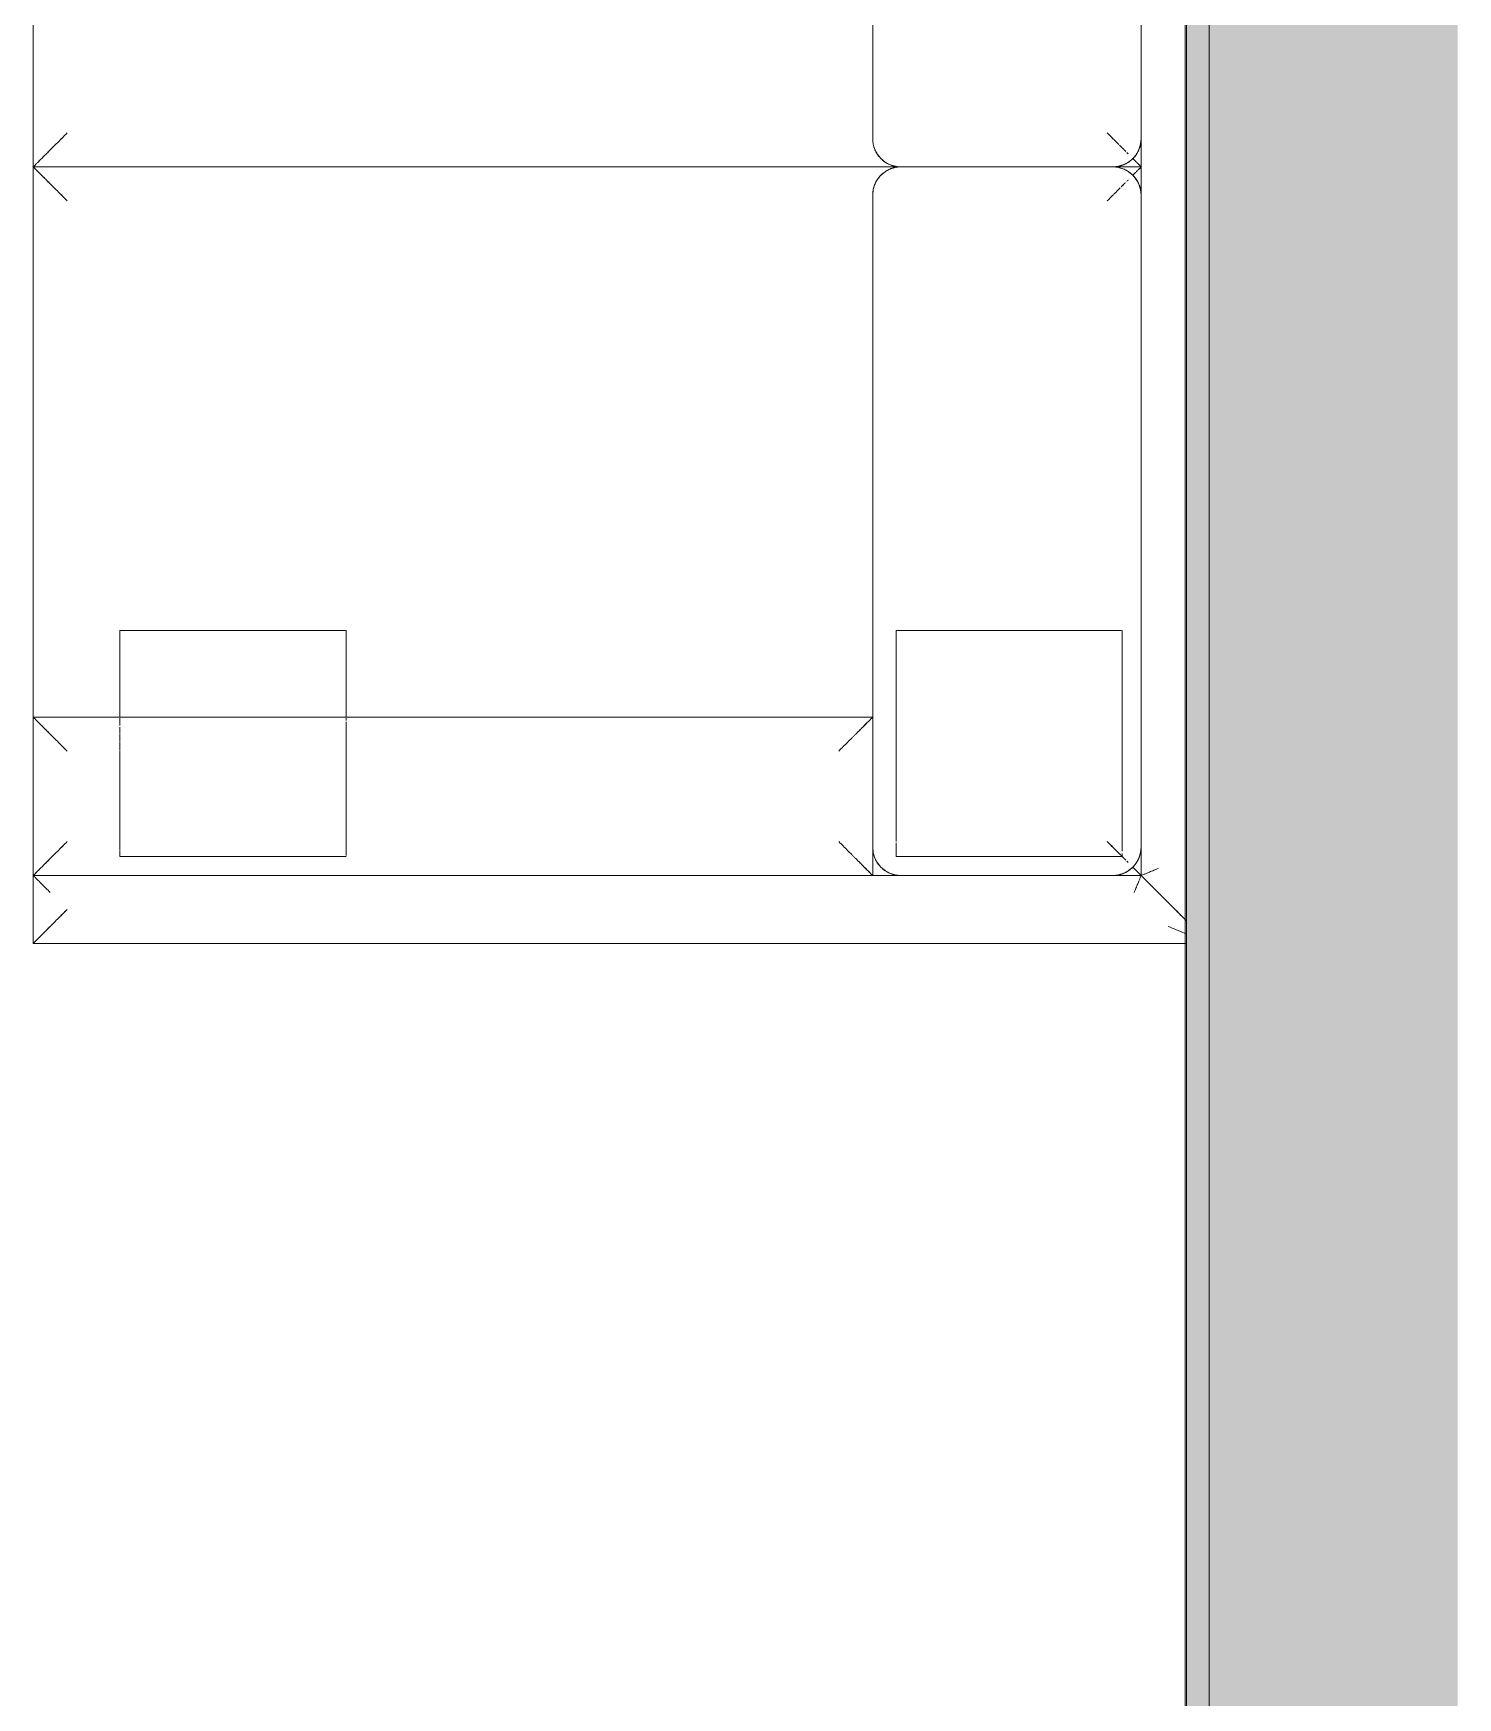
# Model space of a CAD drawing. Header units: millimetres. Extents: x 81494 to 296443, y -8553 to 29000.
# Drawn here: x 120170 to 121430, y 15013 to 16485 of the extents above; entities that cross this region are included whole.
import ezdxf

# ---------------------------------------------------------------- set-up
doc = ezdxf.new("R2010")
doc.units = ezdxf.units.MM
doc.linetypes.add('Осевая', pattern=[3175, 635, -476.25, 1587.5, -476.25])
for name, color, linetype, lineweight in [('A-WALL', 7, 'Continuous', 9), ('I-WALL', 7, 'Continuous', 9), ('Оси-2', 7, 'Осевая', 9)]:
    doc.layers.add(name, color=color, linetype=linetype, lineweight=lineweight)
for name, color, linetype, lineweight, true_color in [('A-WALL-1', 9, 'Continuous', 9, 0x808080), ('A-WALL-FNSH-1', 9, 'Continuous', 9, 0x808080), ('I-FURN-1', 9, 'Continuous', 9, 0x808080)]:
    doc.layers.add(name, color=color, linetype=linetype, lineweight=lineweight, true_color=true_color)

# ---------------------------------------------------------------- blocks, each defined once
blk = doc.blocks.new('Диван базовый _3 подушки_ - Диван базовый _3 подушки_-25456600-План расстановки мебели и оборудования 1 этажа в осях 23_1-33')
at = {"layer": 'I-FURN-1'}
for p, q in [((940, 460), (980, 500)), ((980, 500), (940, 460)), ((1000, -520), (1000, 500)), ((1000, -520), (1000, 500)), ((288.3, 460), (-288.3, 460)), ((288.3, 460), (-288.3, 460)), ((-288.3, 460), (288.3, 460)), ((-288.3, 460), (288.3, 460)), ((313.3, 460), (288.3, 460)), ((288.3, 460), (940, 460)), ((940, 460), (313.3, 460)), ((313.3, 460), (313.3, 435)), ((313.3, 435), (313.3, 460)), ((915, 459.9), (338.3, 459.9)), ((338.3, 459.9), (915, 459.9)), ((940, 434.9), (940, 460)), ((940, 460), (940, 434.9)), ((916.6, 443.3), (723.3, 443.3)), ((723.3, 443.3), (916.6, 443.3)), ((723.3, 442.5), (723.3, 243.3)), ((723.3, 243.3), (723.3, 442.5)), ((918.5, 443.3), (917.1, 443.3)), ((917.1, 443.3), (918.5, 443.3)), ((922.5, 443.3), (920.4, 443.3)), ((920.4, 443.3), (922.5, 443.3)), ((923.3, 440.4), (923.3, 442.5)), ((923.3, 442.5), (923.3, 440.4)), ((313.3, 247.5), (313.3, 435)), ((313.3, 434.9), (313.3, 247.5)), ((313.3, 247.5), (313.3, 434.9)), ((313.3, 434.9), (313.3, 247.5)), ((313.3, 434.9), (313.3, 247.5)), ((313.3, 247.5), (313.3, 434.9)), ((923.3, 439), (923.3, 440.4)), ((923.3, 440.4), (923.3, 439)), ((923.3, 243.3), (923.3, 439)), ((923.3, 439), (923.3, 243.3)), ((940, 247.5), (940, 434.9)), ((940, 247.5), (940, 434.9)), ((940, 434.9), (940, 247.5)), ((940, 434.9), (940, 247.5)), ((313.3, 247.5), (313.3, -520)), ((313.3, -520), (313.3, 247.5)), ((723.3, 243.3), (910, 243.3)), ((910, 243.3), (723.3, 243.3)), ((911.2, 243.3), (915, 243.3)), ((915, 243.3), (911.2, 243.3)), ((915.3, 243.3), (923.3, 243.3)), ((923.3, 243.3), (915.3, 243.3)), ((940, 222.5), (940, 247.5)), ((940, 247.5), (940, -520)), ((-288.3, 222.5), (288.3, 222.5)), ((288.3, 222.5), (-288.3, 222.5)), ((338.3, 222.5), (915, 222.5)), ((800, 222.5), (338.3, 222.5)), ((915, 222.5), (800, 222.5)), ((800, 222.5), (800, -520)), ((915, 222.5), (800, 222.5)), ((940, 222.5), (915, 222.5)), ((940, -520), (940, 222.5)), ((940, -520), (940, 222.5)), ((800, -243.3), (723.3, -243.3)), ((723.3, -243.3), (723.3, -443.3)), ((723.3, -443.3), (723.3, -243.3)), ((723.3, -243.3), (800, -243.3)), ((802.9, -243.3), (801, -243.3)), ((801, -243.3), (802.9, -243.3)), ((914.9, -243.3), (804, -243.3)), ((804, -243.3), (914.9, -243.3)), ((922.3, -243.3), (915, -243.3)), ((915, -243.3), (922.3, -243.3)), ((923.3, -443.3), (923.3, -243.3)), ((923.3, -243.3), (923.3, -443.3)), ((723.3, -443.3), (800, -443.3)), ((800, -443.3), (723.3, -443.3)), ((801, -443.3), (803.7, -443.3)), ((803.7, -443.3), (801, -443.3)), ((804, -443.3), (807.4, -443.3)), ((807.4, -443.3), (804, -443.3)), ((808.8, -443.3), (814.5, -443.3)), ((814.5, -443.3), (808.8, -443.3)), ((815, -443.3), (821.4, -443.3)), ((821.4, -443.3), (815, -443.3)), ((822.2, -443.3), (829.5, -443.3)), ((829.5, -443.3), (822.2, -443.3)), ((830, -443.3), (917.2, -443.3)), ((917.2, -443.3), (830, -443.3)), ((917.8, -443.3), (923.3, -443.3)), ((923.3, -443.3), (917.8, -443.3)), ((-800, -520), (800, -520)), ((-313.3, -520), (313.3, -520)), ((313.3, -520), (800, -520)), ((800, -520), (940, -520)), ((800, -520), (940, -520)), ((800, -520), (940, -520)), ((940, -520), (1000, -520)), ((940, -520), (1000, -520))]:
    blk.add_line(p, q, dxfattribs=at)
at = {"layer": 'I-FURN-1', "flags": 128}
for points in [[(313.3, 435), (313.3, 436), (313.3, 437), (313.2, 438), (313, 439), (312.8, 440), (312.6, 440.9), (312.4, 441.9), (312.1, 442.9), (311.7, 443.8), (311.4, 444.7), (311, 445.6), (310.5, 446.5), (310, 447.4), (309.5, 448.3), (309, 449.1), (308.4, 449.9), (307.8, 450.7), (307.1, 451.5), (306.5, 452.2), (305.8, 452.9), (305, 453.6), (304.3, 454.3), (303.5, 454.9), (302.7, 455.5), (301.8, 456), (301, 456.6), (300.1, 457), (299.2, 457.5), (298.3, 457.9), (297.4, 458.3), (296.5, 458.6), (295.5, 459), (294.5, 459.2), (293.6, 459.4), (292.6, 459.6), (291.6, 459.8), (290.6, 459.9), (289.6, 460), (288.6, 460), (288.3, 460)], [(338.3, 459.9), (337.3, 459.9), (336.3, 459.9), (335.3, 459.8), (334.4, 459.6), (333.4, 459.4), (332.4, 459.2), (331.4, 459), (330.5, 458.7), (329.5, 458.3), (328.6, 458), (327.7, 457.6), (326.8, 457.1), (325.9, 456.6), (325.1, 456.1), (324.2, 455.6), (323.4, 455), (322.6, 454.4), (321.8, 453.7), (321.1, 453.1), (320.4, 452.4), (319.7, 451.6), (319.1, 450.9), (318.4, 450.1), (317.9, 449.3), (317.3, 448.5), (316.8, 447.6), (316.3, 446.7), (315.8, 445.8), (315.4, 444.9), (315, 444), (314.7, 443.1), (314.4, 442.1), (314.1, 441.1), (313.9, 440.2), (313.7, 439.2), (313.5, 438.2), (313.4, 437.2), (313.4, 436.2), (313.3, 435.2), (313.3, 434.9)], [(940, 434.9), (940, 435.9), (939.9, 436.9), (939.8, 437.9), (939.7, 438.9), (939.5, 439.9), (939.3, 440.9), (939, 441.9), (938.8, 442.8), (938.4, 443.8), (938, 444.7), (937.6, 445.6), (937.2, 446.5), (936.7, 447.4), (936.2, 448.2), (935.7, 449.1), (935.1, 449.9), (934.5, 450.7), (933.8, 451.4), (933.1, 452.2), (932.4, 452.9), (931.7, 453.6), (931, 454.2), (930.2, 454.8), (929.4, 455.4), (928.5, 456), (927.7, 456.5), (926.8, 457), (925.9, 457.4), (925, 457.9), (924.1, 458.2), (923.1, 458.6), (922.2, 458.9), (921.2, 459.2), (920.3, 459.4), (919.3, 459.6), (918.3, 459.7), (917.3, 459.8), (916.3, 459.9), (915.3, 459.9), (915, 459.9)], [(288.3, 222.5), (289.3, 222.5), (290.3, 222.6), (291.3, 222.7), (292.3, 222.8), (293.3, 223), (294.3, 223.2), (295.2, 223.5), (296.2, 223.8), (297.1, 224.1), (298.1, 224.5), (299, 224.9), (299.9, 225.3), (300.8, 225.8), (301.6, 226.3), (302.4, 226.9), (303.3, 227.4), (304.1, 228), (304.8, 228.7), (305.6, 229.4), (306.3, 230.1), (306.9, 230.8), (307.6, 231.6), (308.2, 232.3), (308.8, 233.1), (309.4, 234), (309.9, 234.8), (310.4, 235.7), (310.8, 236.6), (311.3, 237.5), (311.6, 238.4), (312, 239.4), (312.3, 240.3), (312.6, 241.3), (312.8, 242.3), (313, 243.2), (313.1, 244.2), (313.2, 245.2), (313.3, 246.2), (313.3, 247.2), (313.3, 247.5)], [(313.3, 247.5), (313.4, 246.5), (313.4, 245.5), (313.5, 244.5), (313.7, 243.5), (313.8, 242.5), (314, 241.5), (314.3, 240.6), (314.6, 239.6), (314.9, 238.7), (315.3, 237.7), (315.7, 236.8), (316.2, 235.9), (316.6, 235.1), (317.2, 234.2), (317.7, 233.4), (318.3, 232.6), (318.9, 231.8), (319.5, 231), (320.2, 230.3), (320.9, 229.6), (321.6, 228.9), (322.4, 228.2), (323.2, 227.6), (324, 227), (324.8, 226.4), (325.7, 225.9), (326.6, 225.4), (327.4, 225), (328.3, 224.6), (329.3, 224.2), (330.2, 223.8), (331.2, 223.5), (332.1, 223.3), (333.1, 223), (334.1, 222.8), (335.1, 222.7), (336.1, 222.6), (337.1, 222.5), (338.1, 222.5), (338.3, 222.5)], [(915, 222.5), (916, 222.5), (917, 222.6), (918, 222.7), (919, 222.8), (920, 223), (921, 223.2), (921.9, 223.5), (922.9, 223.8), (923.8, 224.1), (924.8, 224.5), (925.7, 224.9), (926.6, 225.3), (927.4, 225.8), (928.3, 226.3), (929.1, 226.9), (930, 227.4), (930.7, 228), (931.5, 228.7), (932.2, 229.4), (933, 230.1), (933.6, 230.8), (934.3, 231.6), (934.9, 232.3), (935.5, 233.1), (936.1, 234), (936.6, 234.8), (937.1, 235.7), (937.5, 236.6), (937.9, 237.5), (938.3, 238.4), (938.7, 239.4), (939, 240.3), (939.2, 241.3), (939.5, 242.3), (939.7, 243.2), (939.8, 244.2), (939.9, 245.2), (940, 246.2), (940, 247.2), (940, 247.5)]]:
    blk.add_lwpolyline(points, dxfattribs=at)
at = {"layer": 'I-FURN-1'}
for centre, start, end in [((288.3, 435), 0, 90), ((338.3, 434.9), 90, 179.8696), ((915, 434.9), 0.1827, 90), ((288.3, 247.5), 270, 360), ((338.3, 247.5), 180, 270), ((915, 247.5), 270, 359.5877)]:
    blk.add_arc(centre, 25, start, end, dxfattribs=at)
for points, knots in [([(980.1, 500.1), (979.3, 499.3), (976, 496), (972.6, 492.7), (970, 490)], [0.7818407, 0.7818407, 0.7818407, 0.7818407, 0.8333333, 1, 1, 1, 1]), ([(991.8, 500.1), (990.8, 497.9), (988.6, 492.6), (986.3, 487), (985, 483.8)], [0.7027977, 0.7027977, 0.7027977, 0.7027977, 0.8333333, 1, 1, 1, 1]), ([(991.7, 500.1), (990.8, 497.9), (988.6, 492.6), (986.4, 487), (985, 483.8)], [0.7027977, 0.7027977, 0.7027977, 0.7027977, 0.8333333, 1, 1, 1, 1]), ([(933.8, 475), (934.3, 473.7), (935.4, 471.1), (936.7, 468), (937.6, 465.8), (938.4, 463.9), (939.2, 461.9), (939.9, 460.3), (940, 460), (940, 460)], [-1, -1, -1, -1, -0.833333, -0.666667, -0.583333, -0.5, -0.333333, -0.166667, 0, 0, 0, 0]), ([(938.2, 464.4), (938, 464.9), (937.6, 465.8), (936.7, 468), (935.4, 471.1), (934.3, 473.7), (933.8, 475)], [0.5, 0.5, 0.5, 0.5, 0.5833333, 0.6666667, 0.8333333, 1, 1, 1, 1]), ([(313.3, 460), (313.3, 460), (312.8, 459.5), (311.1, 457.8), (309.4, 456.1), (307.6, 454.2), (306.3, 452.9), (305.8, 452.4), (305.7, 452.4)], [0, 0, 0, 0, 0.1666667, 0.25, 0.3333333, 0.4166667, 0.4583333, 0.4632467, 0.4632467, 0.4632467, 0.4632467]), ([(313.3, 460), (313.3, 460), (313.8, 459.5), (315.5, 457.8), (317.3, 456.1), (319.1, 454.2), (320.4, 452.9), (320.9, 452.4), (321, 452.4)], [0, 0, 0, 0, 0.1666667, 0.25, 0.3333333, 0.4166667, 0.4583333, 0.4642123, 0.4642123, 0.4642123, 0.4642123]), ([(313.3, 460), (313.3, 460), (313.9, 459.5), (315.5, 457.8), (317.3, 456.1), (319.1, 454.2), (320.4, 452.9), (320.9, 452.4), (321, 452.4)], [0, 0, 0, 0, 0.1666667, 0.25, 0.3333333, 0.4166667, 0.4583333, 0.4642123, 0.4642123, 0.4642123, 0.4642123]), ([(940, 460), (940, 460), (939.5, 459.5), (937.8, 457.8), (936.1, 456.1), (934.2, 454.2), (932.9, 452.9), (932.4, 452.4), (932.4, 452.4)], [0, 0, 0, 0, 0.1666667, 0.25, 0.3333333, 0.4166667, 0.4583333, 0.4638459, 0.4638459, 0.4638459, 0.4638459]), ([(939, 459), (938.6, 458.6), (937.8, 457.8), (936.1, 456.1), (934.2, 454.2), (932.9, 452.9), (932.4, 452.4), (932.4, 452.4)], [0.1666667, 0.1666667, 0.1666667, 0.1666667, 0.25, 0.3333333, 0.4166667, 0.4583333, 0.4638459, 0.4638459, 0.4638459, 0.4638459]), ([(940, 460), (940, 460), (940.3, 459.9), (941.9, 459.2), (943.9, 458.4), (945.8, 457.6), (948, 456.7), (951.1, 455.4), (953.7, 454.3), (955, 453.8)], [0, 0, 0, 0, 0.166667, 0.333333, 0.5, 0.583333, 0.666667, 0.833333, 1, 1, 1, 1]), ([(955, 453.8), (953.7, 454.3), (951.1, 455.4), (948, 456.7), (945.8, 457.6), (943.9, 458.4), (941.9, 459.2), (940.3, 459.9), (940, 460), (940, 460)], [-1, -1, -1, -1, -0.833333, -0.666667, -0.583333, -0.5, -0.333333, -0.166667, 0, 0, 0, 0]), ([(298, 444.7), (297.6, 444.2), (296.5, 443.2), (295.2, 441.8), (294.3, 441), (294.1, 440.7)], [0.67436024, 0.67436024, 0.67436024, 0.67436024, 0.70833333, 0.75, 0.76667773, 0.76667773, 0.76667773, 0.76667773]), ([(298, 444.7), (297.6, 444.2), (296.5, 443.2), (295.2, 441.8), (294.3, 441), (294.1, 440.8)], [0.67436024, 0.67436024, 0.67436024, 0.67436024, 0.70833333, 0.75, 0.76667773, 0.76667773, 0.76667773, 0.76667773]), ([(301.9, 448.6), (301.8, 448.5), (301.4, 448.1), (301, 447.6), (300.6, 447.3)], [0.57474315, 0.57474315, 0.57474315, 0.57474315, 0.58333333, 0.60855883, 0.60855883, 0.60855883, 0.60855883]), ([(301.9, 448.6), (301.8, 448.5), (301.4, 448.1), (301, 447.6), (300.6, 447.3)], [0.57474315, 0.57474315, 0.57474315, 0.57474315, 0.58333333, 0.60855883, 0.60855883, 0.60855883, 0.60855883]), ([(309.3, 456), (308.7, 455.3), (307.6, 454.2), (306.3, 452.9), (305.8, 452.5), (305.7, 452.4)], [0.3333333, 0.3333333, 0.3333333, 0.3333333, 0.4166667, 0.4583333, 0.4632467, 0.4632467, 0.4632467, 0.4632467]), ([(324.8, 448.6), (324.9, 448.5), (325.3, 448), (325.7, 447.6), (326, 447.3)], [0.57550396, 0.57550396, 0.57550396, 0.57550396, 0.58333333, 0.60878093, 0.60878093, 0.60878093, 0.60878093]), ([(324.8, 448.6), (324.9, 448.5), (325.3, 448), (325.7, 447.6), (326, 447.3)], [0.57550396, 0.57550396, 0.57550396, 0.57550396, 0.58333333, 0.60878093, 0.60878093, 0.60878093, 0.60878093]), ([(328.7, 444.7), (329.1, 444.2), (329.9, 443.4), (330.8, 442.5), (331.2, 442.2)], [0.67488316, 0.67488316, 0.67488316, 0.67488316, 0.70833333, 0.73413404, 0.73413404, 0.73413404, 0.73413404]), ([(328.7, 444.7), (329.1, 444.2), (330, 443.4), (330.8, 442.5), (331.2, 442.2)], [0.67488316, 0.67488316, 0.67488316, 0.67488316, 0.70833333, 0.73413404, 0.73413404, 0.73413404, 0.73413404]), ([(922.1, 442.1), (921.9, 441.9), (920.5, 440.5), (916.5, 436.5), (912.6, 432.7), (910, 430)], [0.7348924, 0.7348924, 0.7348924, 0.7348924, 0.75, 0.8333333, 1, 1, 1, 1]), ([(922.1, 442.1), (921.9, 441.9), (920.5, 440.5), (916.5, 436.5), (912.7, 432.6), (910, 430)], [0.7348924, 0.7348924, 0.7348924, 0.7348924, 0.75, 0.8333333, 1, 1, 1, 1]), ([(924.7, 444.7), (924.2, 444.2), (923.4, 443.4), (922.6, 442.6), (922.2, 442.2)], [0.67491561, 0.67491561, 0.67491561, 0.67491561, 0.70833333, 0.73277075, 0.73277075, 0.73277075, 0.73277075]), ([(924.7, 444.7), (924.2, 444.2), (923.4, 443.4), (922.6, 442.6), (922.2, 442.2)], [0.67491561, 0.67491561, 0.67491561, 0.67491561, 0.70833333, 0.73277075, 0.73277075, 0.73277075, 0.73277075]), ([(928.6, 448.6), (928.5, 448.5), (928, 448), (927.6, 447.6), (927.3, 447.3)], [0.57517487, 0.57517487, 0.57517487, 0.57517487, 0.58333333, 0.60975342, 0.60975342, 0.60975342, 0.60975342]), ([(928.6, 448.6), (928.5, 448.5), (928, 448), (927.6, 447.6), (927.3, 447.3)], [0.57517487, 0.57517487, 0.57517487, 0.57517487, 0.58333333, 0.60975342, 0.60975342, 0.60975342, 0.60975342]), ([(293.4, 440.1), (292.7, 439.3), (291.1, 437.8), (289.6, 436.3), (288.8, 435.5)], [0.7818407, 0.7818407, 0.7818407, 0.7818407, 0.8333333, 0.8823311, 0.8823311, 0.8823311, 0.8823311]), ([(293.4, 440.1), (292.6, 439.3), (291.1, 437.8), (289.6, 436.3), (288.9, 435.5)], [0.7818407, 0.7818407, 0.7818407, 0.7818407, 0.8333333, 0.8823311, 0.8823311, 0.8823311, 0.8823311]), ([(331.9, 441.5), (333.1, 440.3), (335, 438.3), (337.1, 436.3), (337.8, 435.5)], [0.75, 0.75, 0.75, 0.75, 0.8333333, 0.8823865, 0.8823865, 0.8823865, 0.8823865]), ([(331.9, 441.5), (333.1, 440.3), (335, 438.3), (337.1, 436.3), (337.8, 435.5)], [0.75, 0.75, 0.75, 0.75, 0.8333333, 0.8823865, 0.8823865, 0.8823865, 0.8823865]), ([(800, 222.5), (800, 222.5), (800.5, 222), (802.2, 220.3), (803.9, 218.5), (805.8, 216.7), (807.4, 215.1), (809.2, 213.3), (811.7, 210.8), (814.4, 208.1), (816.7, 205.8), (819.1, 203.4), (823.5, 199), (827.3, 195.1), (830, 192.5)], [0, 0, 0, 0, 0.166667, 0.25, 0.333333, 0.416667, 0.458333, 0.5, 0.583333, 0.666667, 0.708333, 0.75, 0.833333, 1, 1, 1, 1]), ([(940, 222.5), (940, 222.5), (939.5, 222), (937.8, 220.3), (936.1, 218.5), (934.2, 216.7), (932.6, 215), (930.8, 213.3), (928.3, 210.8), (925.6, 208.1), (923.3, 205.8), (920.9, 203.4), (916.5, 199), (912.6, 195.2), (910, 192.5)], [0, 0, 0, 0, 0.166667, 0.25, 0.333333, 0.416667, 0.458333, 0.5, 0.583333, 0.666667, 0.708333, 0.75, 0.833333, 1, 1, 1, 1]), ([(802, 220.5), (802.3, 220.1), (802.9, 219.6), (803.6, 218.9), (803.9, 218.6), (804, 218.5)], [0.3333333, 0.3333333, 0.3333333, 0.3333333, 0.4166667, 0.4583333, 0.4738398, 0.4738398, 0.4738398, 0.4738398]), ([(804.4, 218.1), (804.9, 217.6), (805.8, 216.6), (807.2, 215.3), (808.4, 214.1), (809.6, 212.9), (811.7, 210.8), (813.7, 208.8), (815, 207.5)], [0.5, 0.5, 0.5, 0.5, 0.5833333, 0.6666667, 0.7083333, 0.75, 0.8333333, 1, 1, 1, 1]), ([(935.6, 218.1), (935.1, 217.6), (934.2, 216.6), (932.8, 215.3), (931.6, 214.1), (930.4, 212.9), (928.3, 210.8), (926.3, 208.8), (925, 207.5)], [0.5, 0.5, 0.5, 0.5, 0.5833333, 0.6666667, 0.7083333, 0.75, 0.8333333, 1, 1, 1, 1]), ([(938, 220.5), (937.7, 220.1), (937.1, 219.6), (936.4, 218.9), (936.1, 218.6), (936, 218.5)], [0.3333333, 0.3333333, 0.3333333, 0.3333333, 0.4166667, 0.4583333, 0.4738398, 0.4738398, 0.4738398, 0.4738398]), ([(283.3, -490), (286, -492.6), (289.9, -496.5), (294.8, -501.5), (297.8, -504.5), (300, -506.7), (302.1, -508.8), (304.1, -510.8), (305.9, -512.6), (307.6, -514.2), (309.4, -516.1), (311.1, -517.8), (312.8, -519.5), (313.3, -520), (313.3, -520)], [-1, -1, -1, -1, -0.833333, -0.75, -0.666667, -0.625, -0.583333, -0.5, -0.458333, -0.416667, -0.333333, -0.25, -0.166667, 0, 0, 0, 0]), ([(309.3, -516), (308.7, -515.3), (307.6, -514.2), (305.9, -512.6), (304.1, -510.8), (301.6, -508.3), (298.9, -505.6), (296.6, -503.3), (294.2, -500.9), (292.4, -499), (291.1, -497.8)], [0.3333333, 0.3333333, 0.3333333, 0.3333333, 0.4166667, 0.4583333, 0.5, 0.5833333, 0.6666667, 0.7083333, 0.75, 0.8333333, 0.8333333, 0.8333333, 0.8333333]), ([(313.3, -520), (313.3, -520), (313.9, -519.5), (315.5, -517.8), (317.3, -516.1), (319.1, -514.2), (320.8, -512.6), (322.6, -510.8), (325, -508.3), (327.7, -505.6), (330.1, -503.3), (332.4, -500.9), (336.8, -496.5), (340.7, -492.7), (343.3, -490)], [0, 0, 0, 0, 0.166667, 0.25, 0.333333, 0.416667, 0.458333, 0.5, 0.583333, 0.666667, 0.708333, 0.75, 0.833333, 1, 1, 1, 1]), ([(830, -490), (827.4, -492.7), (823.5, -496.5), (818.5, -501.5), (815.5, -504.5), (813.3, -506.7), (811.2, -508.8), (809.2, -510.8), (807.4, -512.6), (805.8, -514.2), (803.9, -516.1), (802.2, -517.8), (800.5, -519.5), (800, -520), (800, -520)], [-1, -1, -1, -1, -0.833333, -0.75, -0.666667, -0.625, -0.583333, -0.5, -0.458333, -0.416667, -0.333333, -0.25, -0.166667, 0, 0, 0, 0]), ([(940, -520), (940, -520), (939.5, -519.5), (937.8, -517.8), (936.1, -516.1), (934.2, -514.2), (932.6, -512.6), (930.8, -510.8), (928.3, -508.3), (925.6, -505.6), (923.3, -503.3), (920.9, -500.9), (916.5, -496.5), (912.7, -492.6), (910, -490)], [0, 0, 0, 0, 0.166667, 0.25, 0.333333, 0.416667, 0.458333, 0.5, 0.583333, 0.666667, 0.708333, 0.75, 0.833333, 1, 1, 1, 1]), ([(940, -520), (940, -520), (939.5, -519.5), (937.8, -517.8), (936.1, -516.1), (934.2, -514.2), (932.6, -512.6), (930.8, -510.8), (928.3, -508.3), (925.6, -505.6), (923.3, -503.3), (920.9, -500.9), (916.5, -496.5), (912.6, -492.7), (910, -490)], [0, 0, 0, 0, 0.166667, 0.25, 0.333333, 0.416667, 0.458333, 0.5, 0.583333, 0.666667, 0.708333, 0.75, 0.833333, 1, 1, 1, 1]), ([(970, -490), (972.7, -492.6), (976.5, -496.5), (981.5, -501.5), (983.9, -503.9), (985, -505)], [-1, -1, -1, -1, -0.8333333, -0.75, -0.6666667, -0.6666667, -0.6666667, -0.6666667]), ([(985, -505), (984.4, -504.4), (983.3, -503.3), (980.9, -500.9), (976.5, -496.5), (972.6, -492.7), (970, -490)], [0.6666667, 0.6666667, 0.6666667, 0.6666667, 0.7083333, 0.75, 0.8333333, 1, 1, 1, 1]), ([(322.1, -511.2), (321.7, -511.7), (320.8, -512.6), (319.1, -514.2), (318, -515.3), (317.4, -516)], [-0.5, -0.5, -0.5, -0.5, -0.4583333, -0.4166667, -0.3333333, -0.3333333, -0.3333333, -0.3333333]), ([(328.3, -505), (327.8, -505.6), (326.7, -506.7), (324.5, -508.8), (323, -510.3), (322.1, -511.2)], [-0.6666667, -0.6666667, -0.6666667, -0.6666667, -0.625, -0.5833333, -0.5, -0.5, -0.5, -0.5]), ([(807.5, -512.5), (807.2, -512.8), (806.7, -513.3), (805.6, -514.4), (804.9, -515.1), (804.4, -515.6)], [-0.6666667, -0.6666667, -0.6666667, -0.6666667, -0.625, -0.5833333, -0.5, -0.5, -0.5, -0.5]), ([(815, -505), (813.7, -506.3), (811.7, -508.3), (809.2, -510.8), (808.1, -511.9), (807.5, -512.5)], [-1, -1, -1, -1, -0.8333333, -0.75, -0.6666667, -0.6666667, -0.6666667, -0.6666667]), ([(925, -505), (925.6, -505.6), (926.7, -506.7), (928.8, -508.8), (930.8, -510.8), (932.6, -512.6), (934.2, -514.2), (936.1, -516.1), (937.8, -517.8), (938.6, -518.6), (939, -519)], [-0.6666667, -0.6666667, -0.6666667, -0.6666667, -0.625, -0.5833333, -0.5, -0.4583333, -0.4166667, -0.3333333, -0.25, -0.1666667, -0.1666667, -0.1666667, -0.1666667]), ([(935.6, -515.6), (935.1, -515.1), (934.2, -514.2), (932.8, -512.8), (931.6, -511.6), (930.4, -510.4), (929.5, -509.5), (928.9, -508.9)], [0.5, 0.5, 0.5, 0.5, 0.5833333, 0.6666667, 0.7083333, 0.75, 0.8333333, 0.8333333, 0.8333333, 0.8333333]), ([(955, -505), (953.7, -506.3), (951.7, -508.3), (949.2, -510.8), (947.8, -512.2), (946.7, -513.3), (945.6, -514.4), (944.6, -515.4), (943.7, -516.3), (942.9, -517.1), (942, -518), (941.1, -518.9), (940.3, -519.7), (940, -520), (940, -520)], [-1, -1, -1, -1, -0.833333, -0.75, -0.666667, -0.625, -0.583333, -0.5, -0.458333, -0.416667, -0.333333, -0.25, -0.166667, 0, 0, 0, 0]), ([(940, -520), (940, -520), (940.3, -519.7), (941.1, -518.9), (942, -518), (942.9, -517.1), (943.7, -516.3), (944.6, -515.4), (945.8, -514.2), (946.9, -513.1), (947.5, -512.5)], [0, 0, 0, 0, 0.1666667, 0.25, 0.3333333, 0.4166667, 0.4583333, 0.5, 0.5833333, 0.6666667, 0.6666667, 0.6666667, 0.6666667]), ([(947.5, -512.5), (947.8, -512.2), (948.4, -511.6), (949.6, -510.4), (951.7, -508.3), (953.7, -506.3), (955, -505)], [0.6666667, 0.6666667, 0.6666667, 0.6666667, 0.7083333, 0.75, 0.8333333, 1, 1, 1, 1]), ([(1000, -520), (1000, -520), (999.7, -519.7), (998.9, -518.9), (998, -518), (997.1, -517.1), (996.3, -516.3), (995.4, -515.4), (994.2, -514.2), (992.8, -512.8), (991.6, -511.6), (990.4, -510.4), (988.3, -508.3), (986.3, -506.3), (985, -505)], [0, 0, 0, 0, 0.166667, 0.25, 0.333333, 0.416667, 0.458333, 0.5, 0.583333, 0.666667, 0.708333, 0.75, 0.833333, 1, 1, 1, 1]), ([(985, -505), (985.6, -505.6), (986.7, -506.7), (988, -508), (988.7, -508.7), (989, -509)], [-0.6666667, -0.6666667, -0.6666667, -0.6666667, -0.625, -0.5833333, -0.564406, -0.564406, -0.564406, -0.564406]), ([(989, -509), (988.7, -508.7), (987.5, -507.5), (986.1, -506.1), (985, -505)], [0.564406, 0.564406, 0.564406, 0.564406, 0.5833333, 0.6666667, 0.6666667, 0.6666667, 0.6666667]), ([(1000, -520), (1000, -520), (999.7, -519.7), (998.9, -518.9), (998, -518), (997.1, -517.1), (996.3, -516.3), (995.4, -515.4), (994.2, -514.2), (992.8, -512.8), (991.6, -511.6), (990.4, -510.4), (989.5, -509.5), (988.9, -508.9)], [0, 0, 0, 0, 0.1666667, 0.25, 0.3333333, 0.4166667, 0.4583333, 0.5, 0.5833333, 0.6666667, 0.7083333, 0.75, 0.8333333, 0.8333333, 0.8333333, 0.8333333]), ([(989, -509), (989.8, -509.8), (991, -511), (992.6, -512.6), (994.1, -514.1), (995.1, -515.1), (995.7, -515.7)], [-0.5625259, -0.5625259, -0.5625259, -0.5625259, -0.5, -0.4583333, -0.4166667, -0.3464134, -0.3464134, -0.3464134, -0.3464134]), ([(995.7, -515.7), (995.1, -515.1), (994.1, -514.1), (992.6, -512.6), (991.7, -511.7), (991.2, -511.2)], [0.3464134, 0.3464134, 0.3464134, 0.3464134, 0.4166667, 0.4583333, 0.5, 0.5, 0.5, 0.5]), ([(804, -516), (803.9, -516.1), (803.6, -516.4), (802.9, -517.1), (802.3, -517.7), (802, -518)], [-0.4738398, -0.4738398, -0.4738398, -0.4738398, -0.4583333, -0.4166667, -0.3333333, -0.3333333, -0.3333333, -0.3333333]), ([(938, -518), (937.7, -517.7), (937.1, -517.1), (936.4, -516.4), (936.1, -516.1), (936, -516)], [0.3333333, 0.3333333, 0.3333333, 0.3333333, 0.4166667, 0.4583333, 0.4738398, 0.4738398, 0.4738398, 0.4738398]), ([(996, -516), (996.6, -516.6), (997.4, -517.4), (998, -518), (998.2, -518.2)], [-0.3333333, -0.3333333, -0.3333333, -0.3333333, -0.25, -0.2215766, -0.2215766, -0.2215766, -0.2215766]), ([(998.2, -518.2), (998, -518), (997.4, -517.4), (996.6, -516.6), (996, -516)], [0.2215766, 0.2215766, 0.2215766, 0.2215766, 0.25, 0.3333333, 0.3333333, 0.3333333, 0.3333333])]:
    blk.add_open_spline(points, degree=3, knots=knots, dxfattribs=at)
for points in [[(977.8, 497.8), (975.3, 495.2), (972.7, 492.6), (970, 490)], [(980.1, 500.1), (979.3, 499.3), (978.5, 498.5), (977.8, 497.8)], [(312.3, 459), (312, 458.6), (311.1, 457.8), (310, 456.6), (309.3, 456)], [(313.3, 460), (313.3, 460), (313, 459.7), (312.3, 459)], [(940, 460), (940, 460), (939.9, 460.3), (939.2, 461.9), (938.6, 463.5), (938.2, 464.4)], [(940, 460), (940, 460), (939.7, 459.7), (939, 459)], [(299.8, 446.4), (299.3, 446), (298.8, 445.5), (298.3, 445)], [(299.8, 446.4), (299.3, 446), (298.8, 445.5), (298.3, 445)], [(327.3, 446.1), (327.6, 445.7), (328, 445.4), (328.3, 445)], [(327.3, 446.1), (327.6, 445.7), (328, 445.4), (328.3, 445)], [(926.5, 446.5), (926, 446), (925.5, 445.5), (925, 445)], [(926.5, 446.5), (926, 446), (925.5, 445.5), (925, 445)], [(288.4, 435.1), (286.7, 433.4), (285, 431.7), (283.3, 430)], [(288.4, 435), (286.7, 433.4), (285.1, 431.7), (283.3, 430)], [(338.3, 435.1), (340, 433.4), (341.6, 431.7), (343.3, 430)], [(338.3, 435), (339.9, 433.4), (341.6, 431.7), (343.3, 430)], [(800, 222.5), (800, 222.5), (800.2, 222.3), (800.5, 222)], [(940, 222.5), (940, 222.5), (939.8, 222.3), (939.5, 222)], [(291.1, -497.8), (288.6, -495.3), (286, -492.7), (283.3, -490)], [(335.6, -497.8), (334.3, -499), (331.8, -501.5), (329.5, -503.9), (328.3, -505)], [(343.3, -490), (340.7, -492.6), (338.1, -495.2), (335.6, -497.8)], [(910, -490), (912.7, -492.6), (915.2, -495.2), (917.8, -497.8)], [(917.8, -497.8), (919, -499), (921.5, -501.5), (923.9, -503.9), (925, -505)], [(928.9, -508.9), (927.6, -507.6), (926.3, -506.3), (925, -505)], [(988.9, -508.9), (987.6, -507.6), (986.3, -506.3), (985, -505)], [(988.9, -508.9), (987.6, -507.6), (986.3, -506.3), (985, -505)], [(991.2, -511.2), (990.5, -510.5), (989.8, -509.8), (989, -509)], [(312.3, -519), (312, -518.6), (311.1, -517.8), (310, -516.6), (309.3, -516)], [(313.3, -520), (313.3, -520), (313, -519.7), (312.3, -519)], [(314.4, -519), (313.7, -519.7), (313.3, -520), (313.3, -520)], [(317.4, -516), (316.7, -516.6), (315.5, -517.8), (314.7, -518.6), (314.4, -519)], [(800.5, -519.5), (800.2, -519.8), (800, -520), (800, -520)], [(939, -519), (939.7, -519.7), (940, -520), (940, -520)], [(940, -520), (940, -520), (939.8, -519.8), (939.5, -519.5)], [(999, -519), (999.7, -519.7), (1000, -520), (1000, -520)], [(1000, -520), (1000, -520), (999.7, -519.7), (999, -519)]]:
    blk.add_open_spline(points, degree=3, dxfattribs=at)

msp = doc.modelspace()

# ---------------------------------------------------------------- hatches: boundary and pattern name
at = {"layer": 'I-WALL'}
h = msp.add_hatch(dxfattribs=at)
h.set_pattern_fill('FP_67', color=256, style=0, pattern_type=2)
h.set_pattern_definition([(0, (0, 0), (121.92, 30.48), [10.058, -81.382, 10.058, -81.382, -487.68]), (0, (0, 0), (121.92, 30.48), [-182.88, 10.058, -172.822, 10.058, -81.382, -213.36]), (0, (0, 0), (121.92, 30.48), [-457.2, 10.058, -50.902, 10.058, -142.342]), (120, (45.72, 15.24), (-87.356454, 90.345817), [10.058, -81.382, 10.058, -81.382, -487.68]), (120, (45.72, 15.24), (-87.356454, 90.345817), [-182.88, 10.058, -172.822, 10.058, -81.382, -213.36]), (120, (45.72, 15.24), (-87.356454, 90.345817), [-457.2, 10.058, -50.902, 10.058, -142.342]), (240, (60.96, 76.2), (-34.563546, -120.825817), [10.058, -81.382, 10.058, -81.382, -487.68]), (240, (60.96, 76.2), (-34.563546, -120.825817), [-182.88, 10.058, -172.822, 10.058, -81.382, -213.36]), (240, (60.96, 76.2), (-34.563546, -120.825817), [-457.2, 10.058, -50.902, 10.058, -142.342])])
h.paths.add_polyline_path([(121190, 13920), (121210, 13920), (121210, 18600), (121190, 18600), (121190, 13933)])
h = msp.add_hatch(dxfattribs=at)
h.set_pattern_fill('FP_2', color=256, style=0, pattern_type=2)
h.set_pattern_definition([(45, (0, 0), (-57.024626, 57.024626), []), (45, (57.025, 0), (-57.024626, 57.024626), [100.806, -20.161, 3.353, -16.808])])
h.paths.add_polyline_path([(121430, 10380), (121430, 10825), (121210, 10825), (121210, 10380)])
h.paths.add_polyline_path([(121430, 12225), (121430, 13400), (121210, 13400), (121210, 12225), (121380, 12225)])
h.paths.add_polyline_path([(121222, 13900), (121430, 13900), (121430, 18600), (121210, 18600), (121210, 13900)])

# ---------------------------------------------------------------- linework, layer by layer
at = {"layer": 'A-WALL'}
msp.add_line((121190, 13920), (121190, 18580), dxfattribs=at)
at = {"layer": 'A-WALL-1'}
for p, q in [((121210, 18600), (121210, 13900)), ((121210, 13900), (121210, 18600))]:
    msp.add_line(p, q, dxfattribs=at)
at = {"layer": 'A-WALL-FNSH-1'}
msp.add_line((121189, 18579), (121189, 13921), dxfattribs=at)
at = {"layer": 'Оси-2'}
msp.add_line((121210, 593.7), (121210, 19415.1), dxfattribs=at)

# ---------------------------------------------------------------- block references
at = {"layer": 'I-FURN-1', "rotation": 270}
msp.add_blockref('Диван базовый _3 подушки_ - Диван базовый _3 подушки_-25456600-План расстановки мебели и оборудования 1 этажа в осях 23_1-33', (120690, 16680), dxfattribs=at)

doc.saveas('drawing.dxf')
